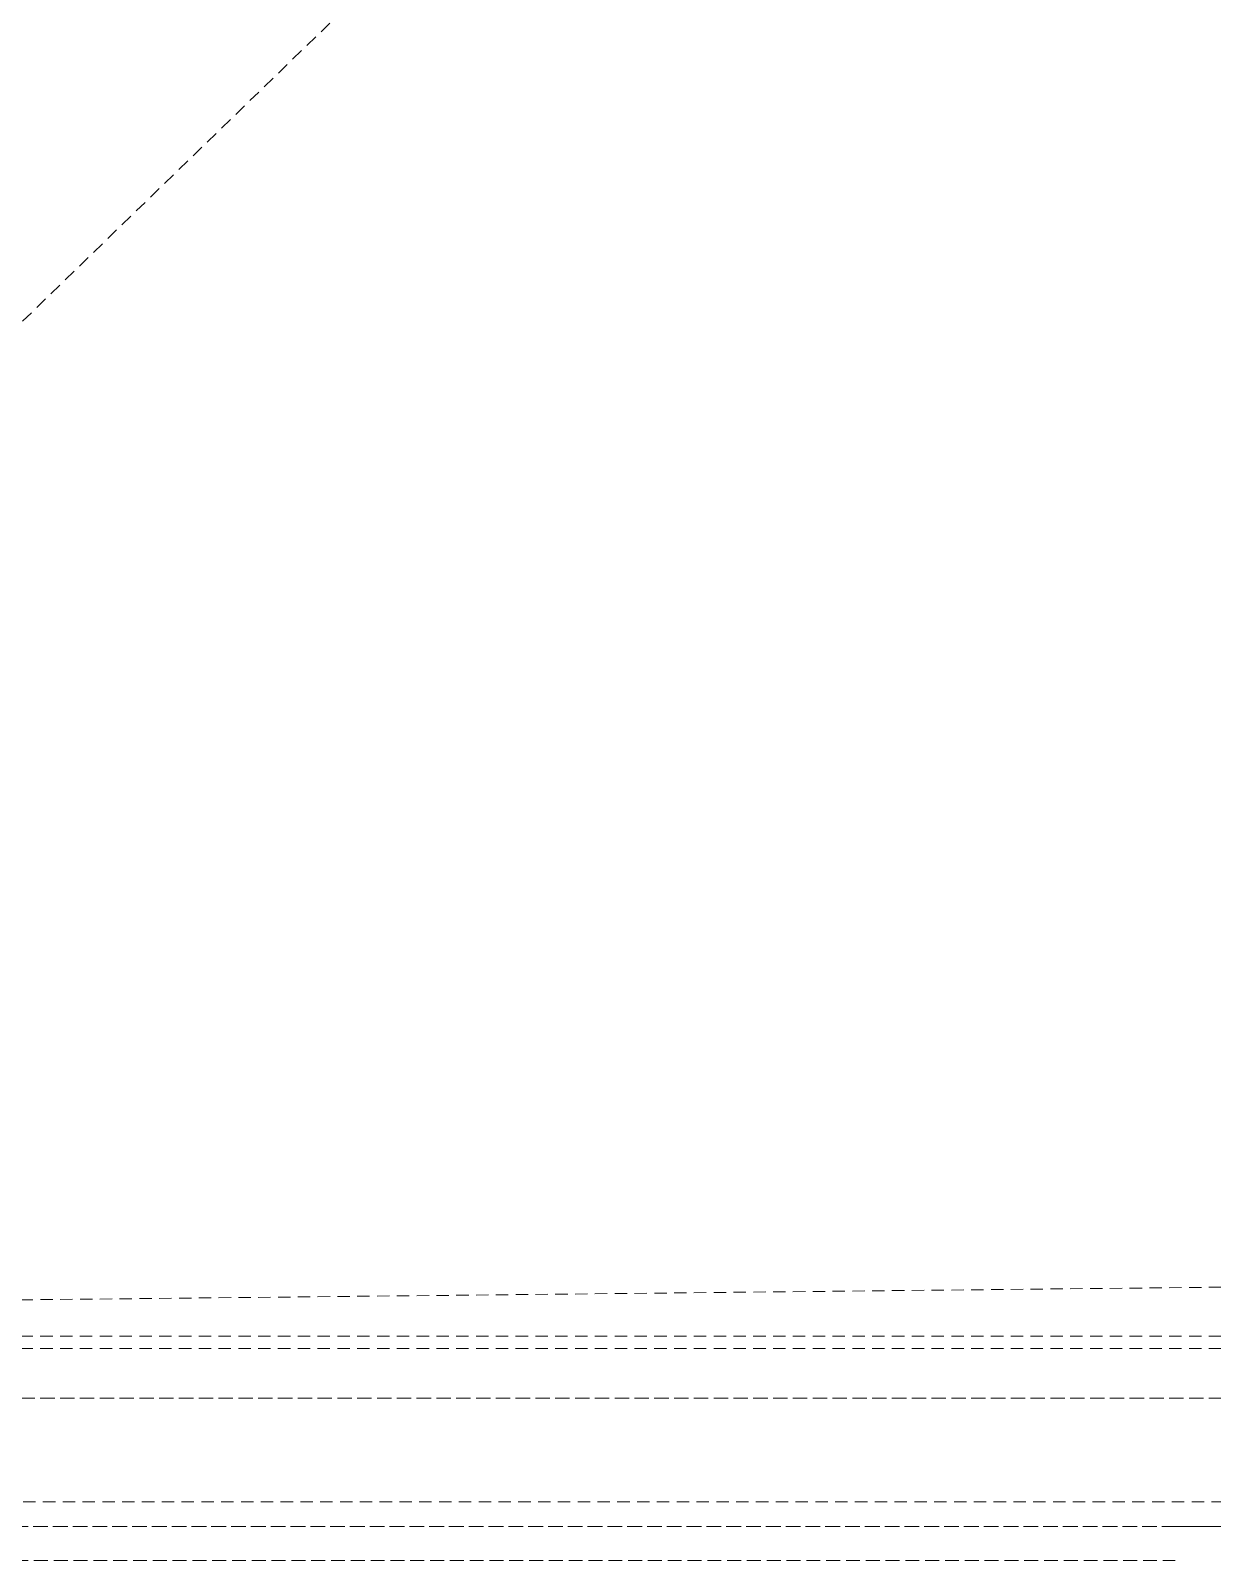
# Model space of a CAD drawing. Header units: millimetres. Extents: x -10915 to 60194, y -32941 to 46712.
# Drawn here: x 7948.1 to 8043.6, y 8800.9 to 8924.4 of the extents above; entities that cross this region are included whole.
import ezdxf

# ---------------------------------------------------------------- set-up
doc = ezdxf.new("R2010")
doc.units = ezdxf.units.MM
doc.linetypes.add('200_ШТРИХ_ш1п0_6_', pattern=[1.6, 1, -0.6])
doc.layers.add('Сантехника', color=7, linetype='Continuous', lineweight=18)

# ---------------------------------------------------------------- blocks, each defined once
blk = doc.blocks.new('Reece_Tap_Wolfen_Drinking-Fountain - 10 L_Stainless Steel-V82-План полов 2-го этажа')
at = {"layer": 'Сантехника', "color": 253, "linetype": '200_ШТРИХ_ш1п0_6_', "true_color": 0xa3a3a3}
for p, q in [((135.0000000000288, 133.9999999999579), (135.0000000000288, -134.0000000000421)), ((135.0000000000288, 133.9999999999579), (135.0000000000288, -134.0000000000421)), ((136.9999999999846, 72.40192378861887), (136.9999999999846, -72.40192378867384)), ((139.7316354902397, -72.4019237886724), (139.7316354902397, 72.4742750802126))]:
    blk.add_line(p, q, dxfattribs=at)
at = {"layer": 'Сантехника', "linetype": '200_ШТРИХ_ш1п0_6_'}
for p, q in [((61.94548916796111, -43.63241478364664), (-94.49873706140212, 117.7424145255953)), ((117.4814082423221, 93.78679656440353), (119.7377441424902, -119.7377441424901)), ((121.6250000000232, 93.78679656440355), (121.6250000000232, -121.625000000023))]:
    blk.add_line(p, q, dxfattribs=at)
at = {"layer": 'Сантехника', "color": 251, "linetype": '200_ШТРИХ_ш1п0_6_', "true_color": 0x666666}
for p, q in [((122.6250000000233, 93.78679656440359), (122.6250000000233, -122.5502336448816)), ((122.6250000000233, 93.7867965644035), (122.6250000000233, -122.5502336448816)), ((126.6250000000233, -126.2511682243249), (126.6250000000233, 93.78679656440349)), ((126.6250000000232, 93.78679656440346), (126.6250000000233, -126.2511682243249)), ((136.9999999999851, 71.9999999999748), (136.9999999999851, 77.99999999997482)), ((136.9999999999851, 72.87867965641516), (136.9999999999851, 77.99999999997482)), ((136.9999999999851, 72.1022225211076), (136.9999999999851, 72.87867965641516)), ((136.9999999999846, -72.40192378867381), (136.9999999999846, 72.40192378861882)), ((136.9999999999851, 71.9999999999748), (136.9999999999851, 72.1022225211076)), ((139.73163549023, 72.47427508021258), (139.73163549023, -72.40192378867238))]:
    blk.add_line(p, q, dxfattribs=at)

msp = doc.modelspace()

# ---------------------------------------------------------------- block references
at = {"layer": 'Сантехника', "color": 253, "linetype": '200_ШТРИХ_ш1п0_6_', "true_color": 0xa3a3a3, "rotation": 269.9999999999997}
msp.add_blockref('Reece_Tap_Wolfen_Drinking-Fountain - 10 L_Stainless Steel-V82-План полов 2-го этажа', (7968.097832386752, 8940.642328085825), dxfattribs=at)

doc.saveas('drawing.dxf')
